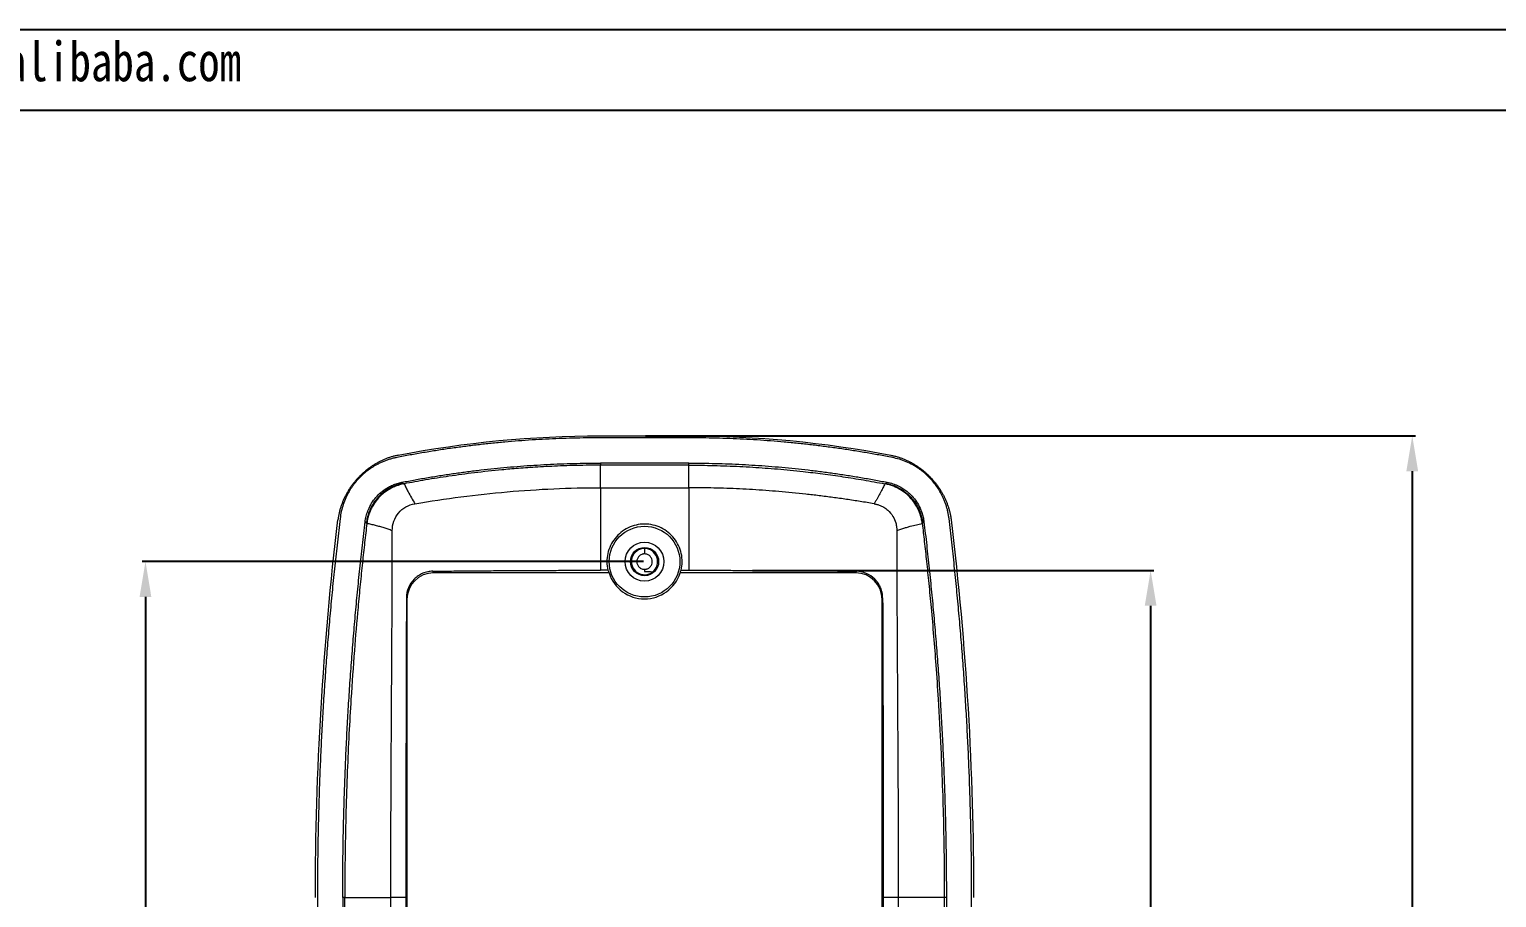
# Model space of a CAD drawing. Header units: inches. Extents: x 1127 to 2406, y 573 to 922.
# Drawn here: x 1668.1 to 1751, y 717.8 to 766.9 of the extents above; entities that cross this region are included whole.
import ezdxf

# ---------------------------------------------------------------- set-up
doc = ezdxf.new("R2010")
doc.units = ezdxf.units.IN
doc.layers.add('文字', color=81, linetype='Continuous')
doc.styles.get("Standard").update_dxf_attribs({"font": 'txt', "bigfont": 'gbcbig.shx'})
doc.styles.add('宋体', font='', dxfattribs={"width": 0.8, "height": 3.5})
doc.styles.get('宋体').set_extended_font_data('SimSun')
doc.dimstyles.new('2.5', dxfattribs={"dimtxt": 2.5, "dimasz": 2, "dimexe": 0.18, "dimexo": 0.0625, "dimgap": 0.09, "dimtad": 0, "dimtih": 1, "dimtoh": 1, "dimzin": 0, "dimdsep": 46, "dimtxsty": 'Standard', "dimcen": 2, "dimadec": 0, "dimazin": 0, "dimtfac": 1, "dimtofl": 0, "dimtmove": 0, "dimatfit": 3, "dimfxl": 1, "dimtolj": 1, "dimtzin": 0, "dimarcsym": 0})

# ---------------------------------------------------------------- blocks, each defined once
blk = doc.blocks.new('*D142')
at = {"color": 0, "lineweight": -2}
for p, q in [((1708.97, 736.278), (1731.658, 736.278)), ((1731.478, 734.278), (1731.478, 712.973)), ((1731.478, 688.989), (1731.478, 710.293)), ((1711.744, 686.989), (1731.658, 686.989))]:
    blk.add_line(p, q, dxfattribs=at)
at = {"color": 0}
for points in [[(1731.145, 734.278), (1731.812, 734.278), (1731.478, 736.278)], [(1731.145, 688.989), (1731.812, 688.989), (1731.478, 686.989)]]:
    blk.add_solid(points, dxfattribs=at)
at = {"layer": 'Defpoints', "color": 0}
for p in [(1708.907, 736.278), (1711.681, 686.989), (1731.478, 686.989)]:
    blk.add_point(p, dxfattribs=at)
at = {"color": 0, "insert": (1731.478, 711.633), "char_height": 2.5, "attachment_point": 5}
blk.add_mtext('\\A1;49.29', dxfattribs=at)
blk = doc.blocks.new('*D143')
at = {"color": 0, "lineweight": -2}
for p, q in [((1702.794, 736.775), (1674.451, 736.775)), ((1674.631, 734.775), (1674.631, 712.965)), ((1674.631, 688.475), (1674.631, 710.285)), ((1702.794, 686.475), (1674.451, 686.475))]:
    blk.add_line(p, q, dxfattribs=at)
at = {"color": 0}
for points in [[(1674.297, 734.775), (1674.964, 734.775), (1674.631, 736.775)], [(1674.297, 688.475), (1674.964, 688.475), (1674.631, 686.475)]]:
    blk.add_solid(points, dxfattribs=at)
at = {"layer": 'Defpoints', "color": 0}
for p in [(1674.631, 736.775), (1702.856, 736.775), (1702.856, 686.475)]:
    blk.add_point(p, dxfattribs=at)
at = {"color": 0, "insert": (1674.631, 711.625), "char_height": 2.5, "attachment_point": 5}
blk.add_mtext('\\A1;50.30', dxfattribs=at)
blk = doc.blocks.new('*D144')
at = {"color": 0, "lineweight": -2}
for p, q in [((1702.919, 743.888), (1746.454, 743.888)), ((1746.274, 741.888), (1746.274, 709.776)), ((1746.274, 674.984), (1746.274, 707.096)), ((1702.919, 672.984), (1746.454, 672.984))]:
    blk.add_line(p, q, dxfattribs=at)
at = {"color": 0}
for points in [[(1745.941, 741.888), (1746.608, 741.888), (1746.274, 743.888)], [(1745.941, 674.984), (1746.608, 674.984), (1746.274, 672.984)]]:
    blk.add_solid(points, dxfattribs=at)
at = {"layer": 'Defpoints', "color": 0}
for p in [(1702.856, 743.888), (1746.274, 743.888), (1702.856, 672.984)]:
    blk.add_point(p, dxfattribs=at)
at = {"color": 0, "insert": (1746.274, 708.436), "char_height": 2.5, "attachment_point": 5}
blk.add_mtext('\\A1;70.90', dxfattribs=at)

msp = doc.modelspace()

# ---------------------------------------------------------------- linework, layer by layer
for p, q in [((1510.203, 766.869), (1781.232, 766.869)), ((1517.217, 762.307), (1776.67, 762.307))]:
    msp.add_line(p, q)
at = {"color": 7, "linetype": 'Continuous', "lineweight": 15}
for p, q in [((1700.356, 743.888), (1705.356, 743.888)), ((1705.356, 743.775), (1700.356, 743.775)), ((1705.356, 742.346), (1700.356, 742.346)), ((1700.356, 742.346), (1700.356, 742.226)), ((1705.356, 742.226), (1700.356, 742.226)), ((1705.356, 742.226), (1705.356, 742.346)), ((1689.133, 741.261), (1689.205, 741.2)), ((1716.58, 741.261), (1716.508, 741.2)), ((1700.356, 740.955), (1705.357, 740.955)), ((1687.054, 739.022), (1687.12, 738.958)), ((1687.151, 738.931), (1687.12, 738.958)), ((1718.592, 738.958), (1718.659, 739.022)), ((1702.856, 737.517), (1702.856, 737.211)), ((1690.913, 736.138), (1690.886, 736.232)), ((1700.847, 736.138), (1690.913, 736.138)), ((1700.783, 736.285), (1700.356, 736.285)), ((1702.856, 736.339), (1702.856, 736.219)), ((1714.799, 736.138), (1704.866, 736.138)), ((1704.929, 736.285), (1705.356, 736.285)), ((1714.827, 736.232), (1714.799, 736.138)), ((1689.39, 734.73), (1689.419, 734.634)), ((1689.419, 734.634), (1689.419, 688.617)), ((1716.294, 734.634), (1716.322, 734.73)), ((1716.294, 688.617), (1716.294, 734.634)), ((1684.356, 717.775), (1684.356, 705.475)), ((1685.786, 717.775), (1685.786, 705.475)), ((1685.904, 717.775), (1685.786, 717.775)), ((1685.904, 705.475), (1685.904, 717.775)), ((1688.504, 705.475), (1688.504, 717.775)), ((1689.356, 717.775), (1688.504, 717.775)), ((1689.356, 717.775), (1689.356, 705.475)), ((1717.209, 717.775), (1716.356, 717.775)), ((1716.356, 717.775), (1716.356, 705.475)), ((1717.209, 717.775), (1717.209, 705.475)), ((1719.927, 717.775), (1719.809, 717.775)), ((1719.809, 717.775), (1719.809, 705.475)), ((1719.927, 717.775), (1719.927, 705.475)), ((1721.356, 705.475), (1721.356, 717.775))]:
    msp.add_line(p, q, dxfattribs=at)
for radius in [2, 1.1, 0.797]:
    msp.add_circle((1702.856, 736.775), radius, dxfattribs=at)
for radius, start, end in [(0.742, 90, 308.79285), (0.742, 308.79285, 90), (2.108, 197.59588, 342.40412)]:
    msp.add_arc((1702.856, 736.775), radius, start, end, dxfattribs=at)
for centre, major_axis, start_param, end_param in [((1690.92, 734.627), (-0.427, 1.45), 5.999141, 7.565824), ((1714.793, 734.627), (0.427, 1.45), 5.000547, 6.567229)]:
    msp.add_ellipse(centre, major_axis=major_axis, ratio=0.992431, start_param=start_param, end_param=end_param, dxfattribs=at)
for points, knots in [([(1700.356, 743.775), (1700.098, 743.774), (1699.582, 743.772), (1698.809, 743.757), (1698.036, 743.732), (1697.264, 743.698), (1696.494, 743.653), (1695.724, 743.598), (1694.955, 743.534), (1694.188, 743.46), (1693.421, 743.375), (1692.655, 743.281), (1691.89, 743.177), (1691.126, 743.063), (1690.363, 742.939), (1689.601, 742.806), (1689.095, 742.708), (1688.841, 742.66)], [0, 0, 0, 0, 0.066835, 0.133597, 0.200299, 0.266951, 0.333564, 0.40015, 0.466718, 0.533282, 0.59985, 0.666436, 0.733049, 0.799701, 0.866403, 0.933165, 1, 1, 1, 1]), ([(1716.872, 742.66), (1716.618, 742.708), (1716.111, 742.806), (1715.349, 742.939), (1714.586, 743.063), (1713.822, 743.177), (1713.057, 743.281), (1712.292, 743.375), (1711.525, 743.46), (1710.757, 743.534), (1709.988, 743.598), (1709.219, 743.653), (1708.448, 743.698), (1707.676, 743.732), (1706.904, 743.757), (1706.13, 743.772), (1705.614, 743.774), (1705.356, 743.775)], [0, 0, 0, 0, 0.066835, 0.133597, 0.200299, 0.266951, 0.333564, 0.40015, 0.466718, 0.533282, 0.59985, 0.666436, 0.733049, 0.799701, 0.866403, 0.933165, 1, 1, 1, 1]), ([(1688.93, 742.793), (1688.87, 742.78), (1688.749, 742.755), (1688.571, 742.707), (1688.396, 742.651), (1688.223, 742.586), (1688.054, 742.515), (1687.888, 742.436), (1687.726, 742.35), (1687.567, 742.257), (1687.413, 742.157), (1687.263, 742.051), (1687.117, 741.938), (1686.976, 741.82), (1686.84, 741.696), (1686.709, 741.567), (1686.583, 741.432), (1686.463, 741.293), (1686.349, 741.148), (1686.241, 740.999), (1686.139, 740.846), (1686.044, 740.689), (1685.955, 740.528), (1685.873, 740.364), (1685.798, 740.196), (1685.731, 740.025), (1685.671, 739.851), (1685.619, 739.675), (1685.575, 739.496), (1685.539, 739.316), (1685.522, 739.194), (1685.514, 739.133)], [0, 0, 0, 0, 0.034636, 0.069194, 0.103696, 0.138162, 0.172609, 0.207047, 0.241486, 0.275933, 0.31039, 0.344861, 0.379345, 0.413839, 0.448343, 0.482851, 0.517361, 0.551867, 0.586367, 0.620855, 0.655331, 0.689792, 0.724237, 0.75867, 0.793093, 0.827513, 0.861939, 0.896384, 0.930862, 0.965393, 1, 1, 1, 1]), ([(1716.783, 742.793), (1716.843, 742.78), (1716.963, 742.755), (1717.141, 742.707), (1717.317, 742.651), (1717.489, 742.586), (1717.658, 742.515), (1717.824, 742.436), (1717.987, 742.35), (1718.145, 742.257), (1718.3, 742.157), (1718.45, 742.051), (1718.596, 741.938), (1718.737, 741.82), (1718.873, 741.696), (1719.004, 741.567), (1719.129, 741.432), (1719.249, 741.293), (1719.363, 741.148), (1719.472, 740.999), (1719.574, 740.846), (1719.669, 740.689), (1719.758, 740.528), (1719.84, 740.364), (1719.914, 740.196), (1719.982, 740.025), (1720.041, 739.851), (1720.093, 739.675), (1720.137, 739.496), (1720.173, 739.316), (1720.19, 739.194), (1720.199, 739.133)], [0, 0, 0, 0, 0.0346361, 0.0691937, 0.103696, 0.1381625, 0.1726087, 0.2070468, 0.241486, 0.2759326, 0.3103904, 0.3448611, 0.3793446, 0.4138394, 0.4483428, 0.4828512, 0.5173607, 0.5518672, 0.5863666, 0.6208554, 0.6553309, 0.6897916, 0.7242373, 0.7586699, 0.7930931, 0.8275133, 0.8619394, 0.8963837, 0.9308617, 0.9653928, 1, 1, 1, 1]), ([(1688.841, 742.66), (1688.774, 742.646), (1688.64, 742.618), (1688.444, 742.563), (1688.25, 742.499), (1688.06, 742.424), (1687.874, 742.34), (1687.561, 742.18), (1687.142, 741.906), (1686.666, 741.468), (1686.264, 740.961), (1685.988, 740.463), (1685.81, 740.009), (1685.698, 739.615), (1685.657, 739.346), (1685.637, 739.211)], [0, 0, 0, 0, 0.040797, 0.081386, 0.121873, 0.162367, 0.202973, 0.243799, 0.371866, 0.500039, 0.628106, 0.756279, 0.837639, 0.918594, 1, 1, 1, 1]), ([(1689.132, 741.261), (1689.38, 741.308), (1689.874, 741.403), (1690.616, 741.532), (1691.36, 741.653), (1692.105, 741.764), (1692.85, 741.865), (1693.597, 741.957), (1694.344, 742.039), (1695.092, 742.111), (1695.842, 742.174), (1696.592, 742.227), (1697.343, 742.27), (1698.095, 742.304), (1698.848, 742.328), (1699.602, 742.343), (1700.105, 742.345), (1700.356, 742.346)], [0, 0, 0, 0, 0.066834, 0.133596, 0.200298, 0.26695, 0.333563, 0.400149, 0.466718, 0.533282, 0.599851, 0.666437, 0.73305, 0.799702, 0.866404, 0.933166, 1, 1, 1, 1]), ([(1700.356, 742.226), (1700.091, 742.224), (1699.576, 742.222), (1698.825, 742.207), (1698.118, 742.184), (1697.456, 742.155), (1696.838, 742.121), (1696.264, 742.084), (1695.735, 742.045), (1695.25, 742.005), (1694.421, 741.93), (1693.273, 741.806), (1691.833, 741.612), (1690.509, 741.404), (1689.669, 741.248), (1689.267, 741.174)], [0, 0, 0, 0, 0.071249, 0.138563, 0.201938, 0.26137, 0.316855, 0.368391, 0.415974, 0.459604, 0.499277, 0.639765, 0.770033, 0.890098, 1, 1, 1, 1]), ([(1705.356, 742.346), (1705.608, 742.345), (1706.111, 742.343), (1706.865, 742.328), (1707.618, 742.304), (1708.37, 742.27), (1709.121, 742.227), (1709.871, 742.174), (1710.62, 742.111), (1711.369, 742.039), (1712.116, 741.957), (1712.862, 741.865), (1713.608, 741.764), (1714.353, 741.653), (1715.096, 741.532), (1715.839, 741.403), (1716.333, 741.308), (1716.58, 741.261)], [0, 0, 0, 0, 0.066834, 0.133596, 0.200298, 0.26695, 0.333563, 0.400149, 0.466718, 0.533282, 0.599851, 0.666437, 0.73305, 0.799702, 0.866404, 0.933166, 1, 1, 1, 1]), ([(1705.356, 742.226), (1705.593, 742.225), (1706.069, 742.223), (1706.786, 742.21), (1707.509, 742.188), (1708.24, 742.157), (1709.196, 742.104), (1710.392, 742.016), (1711.712, 741.887), (1712.947, 741.739), (1714.088, 741.579), (1715.259, 741.394), (1716.047, 741.248), (1716.446, 741.174)], [0, 0, 0, 0, 0.063644, 0.127912, 0.192803, 0.258319, 0.324459, 0.450259, 0.580803, 0.681201, 0.784532, 0.890798, 1, 1, 1, 1]), ([(1720.075, 739.211), (1720.066, 739.278), (1720.048, 739.414), (1720.008, 739.614), (1719.958, 739.812), (1719.898, 740.007), (1719.828, 740.199), (1719.691, 740.522), (1719.449, 740.96), (1719.047, 741.468), (1718.571, 741.906), (1718.095, 742.217), (1717.655, 742.428), (1717.271, 742.57), (1717.005, 742.63), (1716.872, 742.66)], [0, 0, 0, 0, 0.040797, 0.081386, 0.121873, 0.162367, 0.202973, 0.243799, 0.371866, 0.500039, 0.628106, 0.756279, 0.837639, 0.918594, 1, 1, 1, 1]), ([(1687.054, 739.022), (1687.061, 739.076), (1687.076, 739.184), (1687.111, 739.344), (1687.156, 739.501), (1687.21, 739.655), (1687.306, 739.88), (1687.467, 740.166), (1687.721, 740.487), (1688.022, 740.765), (1688.326, 740.966), (1688.611, 741.105), (1688.867, 741.2), (1689.044, 741.241), (1689.132, 741.261)], [0, 0, 0, 0, 0.050245, 0.100204, 0.150078, 0.200067, 0.250369, 0.375218, 0.500157, 0.624942, 0.749931, 0.833351, 0.916399, 1, 1, 1, 1]), ([(1689.205, 741.201), (1689.154, 741.19), (1689.054, 741.168), (1688.906, 741.125), (1688.762, 741.074), (1688.621, 741.014), (1688.485, 740.947), (1688.355, 740.873), (1688.23, 740.792), (1688.111, 740.706), (1688, 740.614), (1687.895, 740.519), (1687.77, 740.39), (1687.627, 740.221), (1687.478, 740.002), (1687.348, 739.763), (1687.243, 739.506), (1687.163, 739.237), (1687.134, 739.051), (1687.12, 738.958)], [0, 0, 0, 0, 0.0470479, 0.0940796, 0.1409901, 0.1876755, 0.2340334, 0.2799648, 0.3253745, 0.3701729, 0.414276, 0.4576066, 0.5000945, 0.578606, 0.6597491, 0.7430384, 0.8279193, 0.9137853, 1, 1, 1, 1]), ([(1689.235, 741.167), (1689.181, 741.156), (1689.076, 741.134), (1688.923, 741.089), (1688.777, 741.037), (1688.638, 740.978), (1688.505, 740.912), (1688.381, 740.842), (1688.263, 740.766), (1688.153, 740.687), (1687.97, 740.54), (1687.729, 740.299), (1687.518, 739.998), (1687.377, 739.731), (1687.282, 739.504), (1687.198, 739.234), (1687.167, 739.035), (1687.151, 738.931)], [0, 0, 0, 0, 0.049982, 0.098747, 0.146298, 0.192635, 0.237762, 0.281681, 0.324395, 0.365908, 0.406222, 0.539386, 0.67717, 0.741293, 0.816471, 0.902707, 1, 1, 1, 1]), ([(1689.205, 741.2), (1689.207, 741.197), (1689.211, 741.191), (1689.22, 741.184), (1689.229, 741.176), (1689.233, 741.17), (1689.235, 741.167)], [0, 0, 0, 0, 0.248442, 0.499988, 0.751548, 1, 1, 1, 1]), ([(1689.267, 741.174), (1689.301, 741.099), (1689.37, 740.95), (1689.502, 740.687), (1689.663, 740.385), (1689.802, 740.158), (1689.872, 740.045)], [0, 0, 0, 0, 0.203094, 0.40589, 0.704841, 1, 1, 1, 1]), ([(1716.446, 741.174), (1716.409, 741.095), (1716.344, 740.956), (1716.249, 740.767), (1716.144, 740.565), (1716.039, 740.378), (1715.926, 740.189), (1715.865, 740.094), (1715.835, 740.046)], [0, 0, 0, 0, 0.213373, 0.381036, 0.504242, 0.750357, 0.874843, 1, 1, 1, 1]), ([(1716.478, 741.167), (1716.48, 741.17), (1716.484, 741.176), (1716.493, 741.184), (1716.502, 741.191), (1716.506, 741.197), (1716.508, 741.2)], [0, 0, 0, 0, 0.2477229, 0.5000115, 0.7522421, 1, 1, 1, 1]), ([(1718.562, 738.926), (1718.558, 738.958), (1718.549, 739.029), (1718.521, 739.184), (1718.438, 739.513), (1718.252, 739.926), (1717.95, 740.338), (1717.667, 740.611), (1717.391, 740.81), (1717.16, 740.94), (1716.932, 741.04), (1716.713, 741.116), (1716.557, 741.15), (1716.478, 741.167)], [0, 0, 0, 0, 0.029027, 0.065735, 0.144372, 0.339822, 0.475051, 0.610794, 0.697858, 0.786946, 0.853991, 0.925493, 1, 1, 1, 1]), ([(1716.508, 741.201), (1716.558, 741.19), (1716.659, 741.168), (1716.806, 741.125), (1716.951, 741.074), (1717.091, 741.014), (1717.227, 740.947), (1717.358, 740.873), (1717.483, 740.792), (1717.601, 740.706), (1717.713, 740.614), (1717.817, 740.519), (1717.943, 740.39), (1718.085, 740.221), (1718.235, 740.002), (1718.365, 739.763), (1718.47, 739.506), (1718.55, 739.237), (1718.578, 739.051), (1718.593, 738.958)], [0, 0, 0, 0, 0.0470479, 0.0940796, 0.1409901, 0.1876755, 0.2340334, 0.2799648, 0.3253745, 0.3701729, 0.414276, 0.4576066, 0.5000945, 0.578606, 0.6597491, 0.7430384, 0.8279193, 0.9137853, 1, 1, 1, 1]), ([(1716.58, 741.261), (1716.634, 741.249), (1716.74, 741.226), (1716.897, 741.18), (1717.05, 741.124), (1717.199, 741.058), (1717.417, 740.946), (1717.69, 740.765), (1717.991, 740.487), (1718.246, 740.167), (1718.424, 739.849), (1718.542, 739.554), (1718.618, 739.291), (1718.645, 739.112), (1718.659, 739.022)], [0, 0, 0, 0, 0.050239, 0.100174, 0.150002, 0.199925, 0.25014, 0.374963, 0.499914, 0.624686, 0.749702, 0.833256, 0.916379, 1, 1, 1, 1]), ([(1689.872, 740.044), (1691.599, 740.341), (1693.34, 740.568), (1696.84, 740.874), (1698.597, 740.953), (1700.356, 740.955)], [0, 0, 0, 0, 0.5, 0.5, 1, 1, 1, 1]), ([(1715.835, 740.045), (1715.574, 740.089), (1715.056, 740.176), (1714.278, 740.295), (1713.506, 740.403), (1712.737, 740.502), (1711.973, 740.59), (1711.215, 740.668), (1710.461, 740.736), (1709.713, 740.795), (1708.971, 740.845), (1708.235, 740.885), (1707.506, 740.916), (1706.783, 740.938), (1706.067, 740.952), (1705.593, 740.954), (1705.357, 740.955)], [0, 0, 0, 0, 0.075393, 0.15016, 0.224334, 0.297941, 0.37098, 0.443431, 0.515278, 0.586504, 0.657093, 0.727031, 0.796303, 0.864897, 0.9328, 1, 1, 1, 1]), ([(1688.588, 738.522), (1688.587, 738.703), (1688.615, 738.881), (1688.737, 739.224), (1688.826, 739.381), (1689.061, 739.66), (1689.202, 739.777), (1689.52, 739.955), (1689.692, 740.014), (1689.872, 740.046)], [0, 0, 0, 0, 0.25, 0.25, 0.5, 0.5, 0.75, 0.75, 1, 1, 1, 1]), ([(1715.835, 740.046), (1715.847, 740.044), (1715.889, 740.038), (1715.986, 740.015), (1716.161, 739.963), (1716.385, 739.856), (1716.663, 739.656), (1716.911, 739.361), (1717.062, 739.015), (1717.11, 738.772), (1717.122, 738.636), (1717.125, 738.575), (1717.125, 738.542), (1717.125, 738.53)], [0, 0, 0, 0, 0.017407, 0.058274, 0.137642, 0.270941, 0.397736, 0.609251, 0.793668, 0.915208, 0.952659, 0.983222, 1, 1, 1, 1]), ([(1685.637, 739.211), (1685.585, 738.766), (1685.48, 737.876), (1685.335, 736.54), (1685.2, 735.203), (1685.075, 733.866), (1684.96, 732.529), (1684.855, 731.19), (1684.76, 729.852), (1684.675, 728.512), (1684.6, 727.172), (1684.535, 725.831), (1684.48, 724.49), (1684.435, 723.148), (1684.4, 721.806), (1684.375, 720.463), (1684.359, 719.119), (1684.357, 718.223), (1684.356, 717.775)], [0, 0, 0, 0, 0.062561, 0.125097, 0.187613, 0.250111, 0.312596, 0.37507, 0.437537, 0.5, 0.562463, 0.62493, 0.687404, 0.749889, 0.812387, 0.874903, 0.937439, 1, 1, 1, 1]), ([(1685.786, 717.775), (1685.786, 718.219), (1685.788, 719.107), (1685.804, 720.439), (1685.828, 721.77), (1685.863, 723.101), (1685.908, 724.431), (1685.962, 725.76), (1686.027, 727.089), (1686.101, 728.418), (1686.185, 729.745), (1686.279, 731.072), (1686.383, 732.399), (1686.497, 733.725), (1686.621, 735.05), (1686.755, 736.375), (1686.898, 737.699), (1687.002, 738.581), (1687.054, 739.022)], [0, 0, 0, 0, 0.062561, 0.125097, 0.187613, 0.250111, 0.312596, 0.37507, 0.437537, 0.5, 0.562463, 0.62493, 0.687404, 0.749889, 0.812387, 0.874903, 0.937439, 1, 1, 1, 1]), ([(1687.151, 738.931), (1687.109, 738.574), (1687.023, 737.835), (1686.898, 736.687), (1686.772, 735.46), (1686.614, 733.804), (1686.431, 731.644), (1686.264, 729.26), (1686.135, 726.985), (1686.039, 724.875), (1685.964, 722.629), (1685.914, 720.248), (1685.907, 718.614), (1685.904, 717.775)], [0, 0, 0, 0, 0.050761, 0.105236, 0.163424, 0.22532, 0.340505, 0.470168, 0.563389, 0.662984, 0.768946, 0.881279, 1, 1, 1, 1]), ([(1688.588, 738.522), (1688.511, 738.55), (1688.356, 738.607), (1688.123, 738.682), (1687.885, 738.753), (1687.643, 738.819), (1687.397, 738.879), (1687.234, 738.913), (1687.151, 738.931)], [0, 0, 0, 0, 0.155639, 0.315517, 0.479758, 0.648494, 0.82186, 1, 1, 1, 1]), ([(1704.929, 736.285), (1704.966, 736.442), (1704.984, 736.599), (1704.986, 736.917), (1704.969, 737.078), (1704.865, 737.542), (1704.725, 737.838), (1704.43, 738.212), (1704.316, 738.328), (1704.068, 738.528), (1703.933, 738.614), (1703.643, 738.755), (1703.492, 738.808), (1703.18, 738.88), (1703.019, 738.899), (1702.695, 738.899), (1702.536, 738.881), (1702.224, 738.809), (1702.07, 738.755), (1701.64, 738.546), (1701.384, 738.34), (1701.087, 737.966), (1701.002, 737.828), (1700.866, 737.541), (1700.813, 737.391), (1700.744, 737.078), (1700.727, 736.92), (1700.728, 736.603), (1700.747, 736.442), (1700.783, 736.285)], [0, 0, 0, 0, 0.0625, 0.0625, 0.125, 0.125, 0.25, 0.25, 0.3125, 0.3125, 0.375, 0.375, 0.4375, 0.4375, 0.5, 0.5, 0.5625, 0.5625, 0.625, 0.625, 0.75, 0.75, 0.8125, 0.8125, 0.875, 0.875, 0.9375, 0.9375, 1, 1, 1, 1]), ([(1717.125, 738.53), (1717.201, 738.557), (1717.351, 738.612), (1717.568, 738.68), (1717.745, 738.732), (1717.965, 738.792), (1718.229, 738.858), (1718.452, 738.904), (1718.562, 738.926)], [0, 0, 0, 0, 0.155339, 0.30535, 0.445534, 0.520402, 0.763841, 1, 1, 1, 1]), ([(1718.592, 738.958), (1718.59, 738.956), (1718.585, 738.951), (1718.577, 738.946), (1718.569, 738.936), (1718.564, 738.93), (1718.562, 738.926)], [0, 0, 0, 0, 0.250007, 0.500013, 0.749991, 1, 1, 1, 1]), ([(1718.562, 738.926), (1718.601, 738.59), (1718.685, 737.878), (1718.808, 736.75), (1718.936, 735.503), (1719.123, 733.548), (1719.303, 731.368), (1719.482, 728.72), (1719.612, 726.349), (1719.71, 723.904), (1719.77, 721.71), (1719.803, 719.698), (1719.807, 718.401), (1719.809, 717.775)], [0, 0, 0, 0, 0.047928, 0.10146, 0.160597, 0.225338, 0.379279, 0.470206, 0.600923, 0.715198, 0.8165, 0.911434, 1, 1, 1, 1]), ([(1718.659, 739.022), (1718.711, 738.581), (1718.814, 737.699), (1718.957, 736.375), (1719.091, 735.05), (1719.215, 733.725), (1719.329, 732.399), (1719.433, 731.072), (1719.527, 729.745), (1719.612, 728.418), (1719.686, 727.089), (1719.75, 725.76), (1719.805, 724.431), (1719.849, 723.101), (1719.884, 721.77), (1719.909, 720.439), (1719.924, 719.107), (1719.926, 718.219), (1719.927, 717.775)], [0, 0, 0, 0, 0.062561, 0.125097, 0.187613, 0.250111, 0.312596, 0.37507, 0.437537, 0.5, 0.562463, 0.62493, 0.687404, 0.749889, 0.812387, 0.874903, 0.937439, 1, 1, 1, 1]), ([(1721.356, 717.775), (1721.355, 718.223), (1721.353, 719.119), (1721.338, 720.463), (1721.313, 721.806), (1721.278, 723.148), (1721.233, 724.49), (1721.178, 725.831), (1721.113, 727.172), (1721.038, 728.512), (1720.953, 729.852), (1720.858, 731.19), (1720.753, 732.529), (1720.637, 733.866), (1720.512, 735.203), (1720.377, 736.54), (1720.233, 737.876), (1720.128, 738.766), (1720.075, 739.211)], [0, 0, 0, 0, 0.062561, 0.125097, 0.187613, 0.250111, 0.312596, 0.37507, 0.437537, 0.5, 0.562463, 0.62493, 0.687404, 0.749889, 0.812387, 0.874903, 0.937439, 1, 1, 1, 1]), ([(1688.504, 717.775), (1688.504, 721.245), (1688.525, 724.713), (1688.567, 731.635), (1688.591, 735.087), (1688.588, 738.522)], [0, 0, 0, 0, 0.5, 0.5, 1, 1, 1, 1]), ([(1717.125, 738.53), (1717.122, 735.093), (1717.146, 731.64), (1717.188, 724.716), (1717.209, 721.246), (1717.209, 717.775)], [0, 0, 0, 0, 0.5, 0.5, 1, 1, 1, 1]), ([(1702.856, 737.211), (1702.838, 737.211), (1702.802, 737.21), (1702.748, 737.199), (1702.685, 737.178), (1702.615, 737.143), (1702.523, 737.067), (1702.442, 736.944), (1702.41, 736.775), (1702.442, 736.606), (1702.523, 736.483), (1702.615, 736.408), (1702.692, 736.368), (1702.774, 736.343), (1702.829, 736.34), (1702.856, 736.339)], [0, 0, 0, 0, 0.040149, 0.080065, 0.120384, 0.18534, 0.250689, 0.3803, 0.500046, 0.619791, 0.749403, 0.814359, 0.879708, 0.939758, 1, 1, 1, 1]), ([(1702.856, 736.339), (1702.875, 736.34), (1702.911, 736.341), (1702.965, 736.352), (1703.028, 736.372), (1703.097, 736.408), (1703.19, 736.483), (1703.271, 736.606), (1703.303, 736.775), (1703.271, 736.944), (1703.19, 737.067), (1703.098, 737.143), (1703.02, 737.182), (1702.939, 737.207), (1702.884, 737.21), (1702.856, 737.211)], [0, 0, 0, 0, 0.040149, 0.080065, 0.120384, 0.18534, 0.250689, 0.3803, 0.500046, 0.619791, 0.749403, 0.814359, 0.879708, 0.939758, 1, 1, 1, 1]), ([(1690.886, 736.232), (1690.787, 736.231), (1690.691, 736.22), (1690.5, 736.18), (1690.405, 736.151), (1690.225, 736.074), (1690.139, 736.028), (1689.977, 735.919), (1689.9, 735.855), (1689.693, 735.648), (1689.582, 735.481), (1689.431, 735.122), (1689.391, 734.927), (1689.39, 734.73)], [0, 0, 0, 0, 0.125, 0.125, 0.25, 0.25, 0.375, 0.375, 0.5, 0.5, 0.75, 0.75, 1, 1, 1, 1]), ([(1690.886, 736.232), (1691.2, 736.235), (1691.828, 736.242), (1692.772, 736.251), (1693.717, 736.259), (1694.663, 736.266), (1695.61, 736.272), (1696.558, 736.277), (1697.507, 736.281), (1698.456, 736.283), (1699.406, 736.285), (1700.039, 736.285), (1700.356, 736.285)], [0, 0, 0, 0, 0.099793, 0.199632, 0.299517, 0.399448, 0.499425, 0.599448, 0.699517, 0.799632, 0.899793, 1, 1, 1, 1]), ([(1700.783, 736.285), (1700.793, 736.26), (1700.813, 736.211), (1700.836, 736.162), (1700.847, 736.138)], [0, 0, 0, 0, 0.508862, 1, 1, 1, 1]), ([(1702.856, 736.219), (1702.881, 736.219), (1702.932, 736.218), (1703.007, 736.216), (1703.097, 736.212), (1703.204, 736.207), (1703.281, 736.201), (1703.321, 736.197)], [0, 0, 0, 0, 0.148684, 0.298432, 0.456898, 0.714585, 1, 1, 1, 1]), ([(1704.866, 736.138), (1704.877, 736.162), (1704.9, 736.211), (1704.919, 736.26), (1704.929, 736.285)], [0, 0, 0, 0, 0.491138, 1, 1, 1, 1]), ([(1705.356, 736.285), (1705.673, 736.285), (1706.307, 736.285), (1707.257, 736.283), (1708.206, 736.281), (1709.155, 736.277), (1710.102, 736.272), (1711.049, 736.266), (1711.995, 736.259), (1712.94, 736.251), (1713.884, 736.242), (1714.513, 736.235), (1714.827, 736.232)], [0, 0, 0, 0, 0.100207, 0.200368, 0.300483, 0.400552, 0.500575, 0.600552, 0.700483, 0.800368, 0.900207, 1, 1, 1, 1]), ([(1716.322, 734.73), (1716.322, 734.828), (1716.312, 734.925), (1716.273, 735.115), (1716.244, 735.21), (1716.169, 735.391), (1716.123, 735.477), (1716.014, 735.639), (1715.951, 735.716), (1715.744, 735.924), (1715.578, 736.036), (1715.219, 736.188), (1715.024, 736.229), (1714.827, 736.232)], [0, 0, 0, 0, 0.125, 0.125, 0.25, 0.25, 0.375, 0.375, 0.5, 0.5, 0.75, 0.75, 1, 1, 1, 1])]:
    msp.add_open_spline(points, degree=3, knots=knots, dxfattribs=at)
for points in [[(1688.93, 742.792), (1692.692, 743.521), (1696.524, 743.888), (1700.356, 743.888)], [(1705.356, 743.888), (1709.188, 743.888), (1713.02, 743.521), (1716.782, 742.792)], [(1700.356, 740.955), (1700.356, 741.417), (1700.356, 741.841), (1700.356, 742.226)], [(1705.357, 740.955), (1705.356, 741.417), (1705.356, 741.841), (1705.356, 742.226)], [(1689.235, 741.167), (1689.245, 741.17), (1689.256, 741.172), (1689.267, 741.174)], [(1716.478, 741.167), (1716.467, 741.17), (1716.456, 741.172), (1716.446, 741.174)], [(1700.356, 740.955), (1700.356, 739.402), (1700.356, 737.845), (1700.356, 736.285)], [(1705.357, 740.955), (1705.356, 739.402), (1705.356, 737.845), (1705.356, 736.285)], [(1684.243, 717.775), (1684.243, 724.911), (1684.668, 732.047), (1685.514, 739.133)], [(1720.198, 739.133), (1721.045, 732.047), (1721.469, 724.911), (1721.469, 717.775)], [(1689.39, 734.73), (1689.368, 729.097), (1689.356, 723.445), (1689.356, 717.775)], [(1716.322, 734.73), (1716.345, 729.097), (1716.356, 723.445), (1716.356, 717.775)], [(1685.904, 717.775), (1686.641, 717.775), (1687.516, 717.775), (1688.504, 717.775)], [(1719.809, 717.775), (1719.072, 717.775), (1718.194, 717.775), (1717.209, 717.775)]]:
    msp.add_open_spline(points, degree=3, dxfattribs=at)

# ---------------------------------------------------------------- texts
at = {"layer": '文字', "color": 0, "insert": (1650.909, 766.17), "char_height": 2.23069, "width": 39.19111, "attachment_point": 1, "style": '宋体'}
msp.add_mtext('www.szomk.en.alibaba.com', dxfattribs=at)

# ---------------------------------------------------------------- dimensions: what is measured, and where the dimension line sits
for base, p1, p2, picture, middle in [((1746.274, 743.888), (1702.856, 672.984), (1702.856, 743.888), '*D144', (1746.274, 708.436)), ((1674.631, 736.775), (1702.856, 686.475), (1702.856, 736.775), '*D143', (1674.631, 711.625)), ((1731.478, 686.989), (1708.907, 736.278), (1711.681, 686.989), '*D142', (1731.478, 711.633))]:
    dim = msp.add_linear_dim(base=base, p1=p1, p2=p2, angle=90, dimstyle='2.5')
    dim.commit()
    dim.dimension.update_dxf_attribs({"geometry": picture, "text_midpoint": middle})

doc.saveas('drawing.dxf')
